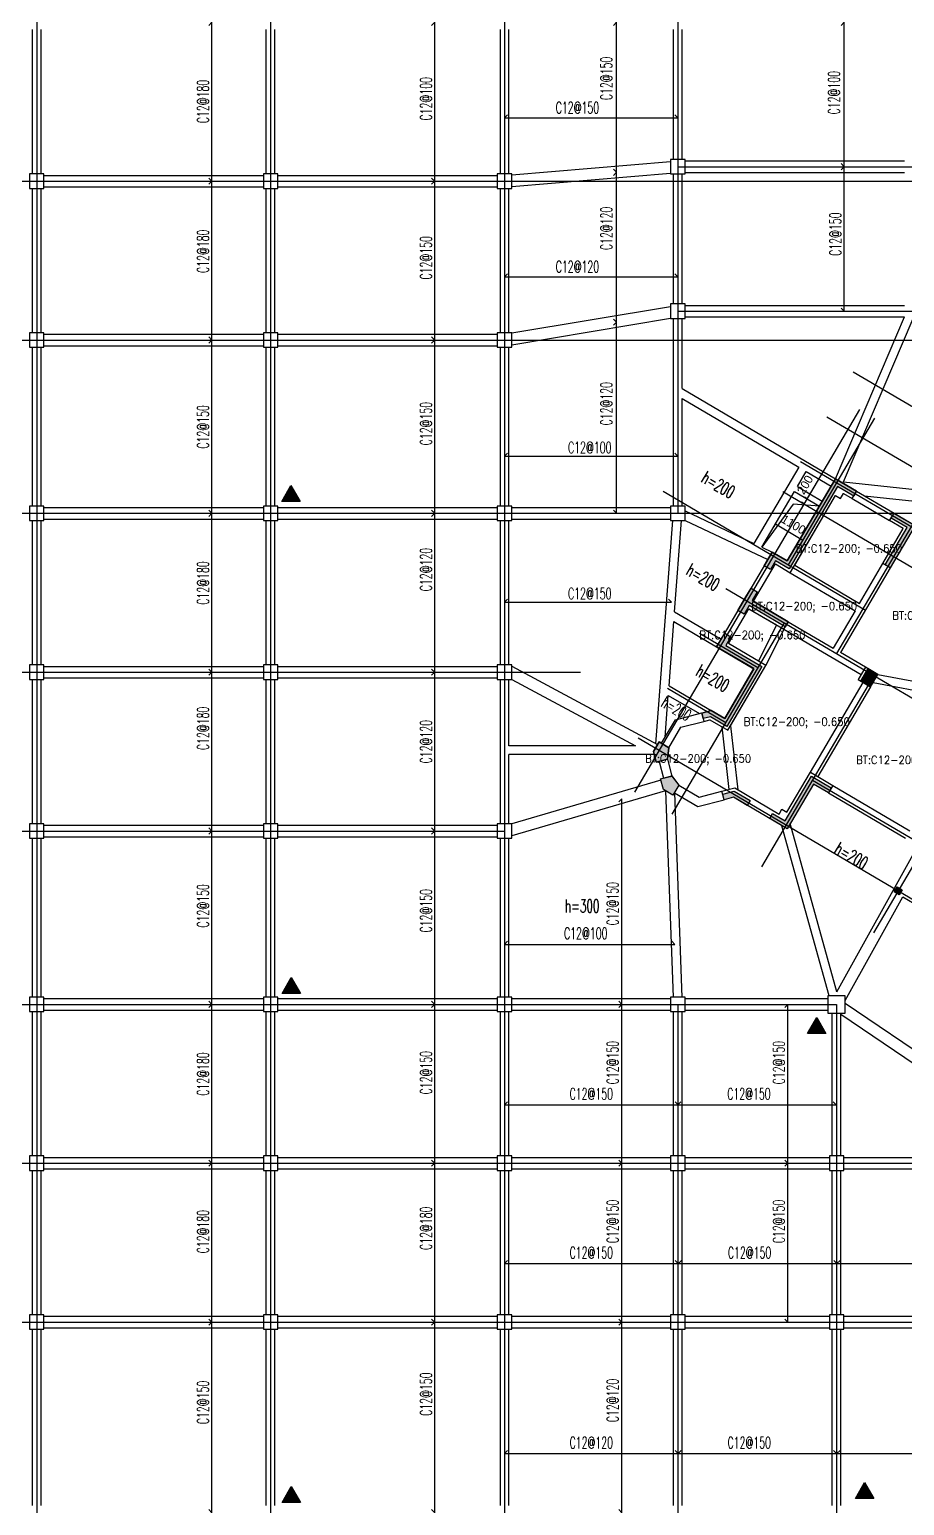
# Model space of a CAD drawing. Header units: millimetres. Extents: x 129427 to 386235, y 419441 to 703525.
# Drawn here: x 264896 to 295196, y 594645 to 645745 of the extents above; entities that cross this region are included whole.
import ezdxf
from ezdxf.enums import TextEntityAlignment as Align

# ---------------------------------------------------------------- set-up
doc = ezdxf.new("R2010")
doc.units = ezdxf.units.MM
doc.header["$LTSCALE"] = 100
for name, color, linetype in [('B-DIM', 1, 'Continuous'), ('B-dote', 253, 'Continuous'), ('B-开洞', 7, 'Continuous'), ('B-板厚', 2, 'Continuous'), ('B-正筋文字', 7, 'Continuous'), ('B-正筋钢筋', 6, 'Continuous'), ('B-沉降观测点', 5, 'Continuous'), ('COLU', 7, 'Continuous'), ('colu-1层', 6, 'Continuous'), ('colu-主楼', 7, 'Continuous'), ('GZ', 7, 'Continuous'), ('h填实-1层', 254, 'Continuous'), ('h填实-GZ', 254, 'Continuous'), ('h斜线-1层', 7, 'Continuous'), ('h斜线-柱', 7, 'Continuous'), ('wall-主楼', 2, 'Continuous'), ('梁', 4, 'Continuous'), ('梁虚线', 4, 'Continuous')]:
    doc.layers.add(name, color=color, linetype=linetype)
doc.layers.add('floor6', color=1, linetype='Continuous', lineweight=0)
doc.styles.get("Standard").update_dxf_attribs({"font": 'standard'})
doc.styles.add('汉字', font='汉字')
doc.dimstyles.get("Standard").update_dxf_attribs({"dimtxt": 300, "dimasz": 100, "dimexe": 100, "dimexo": 250, "dimgap": 100, "dimtad": 0, "dimtoh": 1, "dimdec": 0, "dimdsep": 46, "dimcen": 0.09, "dimclrt": 7, "dimadec": 0, "dimazin": 0, "dimtfac": 1, "dimtdec": 4, "dimtofl": 0, "dimtmove": 0, "dimatfit": 3, "dimfxl": 4, "dimfxlon": 1, "dimtolj": 1, "dimtzin": 0, "dimarcsym": 0})

# ---------------------------------------------------------------- blocks, each defined once
blk = doc.blocks.new('*D116')
at = {"layer": 'B-DIM', "color": 0, "linetype": 'ByBlock', "lineweight": -2}
for p, q in [((290706, 628592), (290675, 628539)), ((290726, 628626), (291674, 628068)), ((291655, 628035), (291624, 627982))]:
    blk.add_line(p, q, dxfattribs=at)
for points in [[(290726, 628626), (290821, 628589), (290804, 628561)], [(291674, 628068), (291580, 628104), (291596, 628133)]]:
    blk.add_solid(points, dxfattribs=at)
at = {"layer": 'B-DIM', "color": 7, "linetype": 'Continuous', "lineweight": -2, "insert": (291352, 628605), "char_height": 300, "width": 685, "attachment_point": 5, "rotation": 329.5454, "style": '汉字'}
blk.add_mtext('1100', dxfattribs=at)
blk = doc.blocks.new('*D651')
at = {"layer": 'B-DIM', "color": 0, "linetype": 'ByBlock', "lineweight": -2}
for p, q in [((291920, 629671), (291616, 629153)), ((291721, 629324), (291631, 629376)), ((291823, 629496), (291733, 629549))]:
    blk.add_line(p, q, dxfattribs=at)
for points in [[(291819, 629498), (291855, 629593), (291884, 629576)], [(291718, 629326), (291681, 629231), (291653, 629248)]]:
    blk.add_solid(points, dxfattribs=at)
at = {"layer": 'B-DIM', "color": 7, "linetype": 'Continuous', "lineweight": -2, "insert": (291755, 629981), "char_height": 300, "width": 566.67, "attachment_point": 5, "rotation": 59.5454, "style": '汉字'}
blk.add_mtext('200', dxfattribs=at)
blk = doc.blocks.new('A$C7FDE0673')
at = {"layer": 'B-沉降观测点'}
blk.add_hatch(color=256, dxfattribs=at).paths.add_polyline_path([(318, 551), (0, 0), (636, 0)], flags=0)
blk.add_lwpolyline([(0, 0), (318, 551), (636, 0)], close=True, dxfattribs=at)

msp = doc.modelspace()

# ---------------------------------------------------------------- hatches: boundary and pattern name
at = {"layer": 'h填实-1层'}
for points in [[(293438.6, 629590), (292878.2, 629919.4), (291205.6, 627074.7), (290731.5, 627353.5), (290554.1, 627051.7), (290338.6, 627178.5), (290617.4, 627652.6), (291134.6, 627348.5), (292807.2, 630193.2), (293539.9, 629762.4)], [(294833, 629002.1), (295565.7, 628571.3), (294704, 627105.8), (294531.6, 627207.2), (295291.9, 628500.2), (294731.6, 628829.7)], [(289705, 626101), (289882.4, 626402.6), (290097.9, 626275.9), (289920.5, 625974.3), (291170.5, 625239.3), (291069.1, 625066.9), (289819.2, 625801.8), (289641.7, 625500.1), (289426.2, 625626.8)], [(288970.1, 624851), (289185.6, 624724.3), (289008.2, 624422.6), (290258.1, 623687.7), (289041.7, 621618.8), (288474, 621952.6), (288223.7, 621887.6), (288173.4, 622081.2), (288503.9, 622167), (288970.6, 621892.6), (289984.3, 623616.6), (288691.3, 624376.9)], [(293929, 623617.4), (293675.5, 623186.4), (294020.4, 622983.6), (294273.8, 623414.6)], [(294020.4, 622983.6), (294273.8, 623414.6), (293929, 623617.4), (293675.5, 623186.4)], [(286696.7, 621082.3), (287041.5, 620879.6), (286986.1, 620482.9), (286598.9, 620382.5), (286502.9, 620752.7)], [(287137.5, 619901.9), (287378.8, 619582.2), (287176.1, 619237.4), (286846.4, 619431.3), (286750.3, 619801.5)], [(292560.8, 619317.6), (292043.6, 619621.7), (291131.3, 618070), (290527.9, 618424.8), (290629.2, 618597.2), (291060.2, 618343.8), (291972.6, 619895.5), (292662.2, 619490)], [(289301.4, 619378), (289853.8, 619053.2), (289752.9, 618880.5), (289271.5, 619163.6), (288951.9, 619080.7), (288901.7, 619274.3)]]:
    msp.add_hatch(color=256, dxfattribs=at).paths.add_polyline_path(points, flags=0)
at = {"layer": 'h填实-GZ'}
msp.add_hatch(color=256, dxfattribs=at).paths.add_polyline_path([(294939.4, 616063), (295111.8, 615961.6), (295010.4, 615789.2), (294838, 615890.6)], flags=0)
at = {"layer": 'h斜线-1层'}
h = msp.add_hatch(dxfattribs=at)
h.set_pattern_fill('ANSI31', color=256, scale=40, angle=-30.45463, style=0)
h.set_pattern_definition([])
h.paths.add_polyline_path([(290724.3, 627241.7), (291241.6, 626937.6), (292812.8, 629609.9), (292985.2, 629508.5), (293086.6, 629680.9), (293388.3, 629503.5), (293439, 629589.7), (292878.2, 629919.4), (291205.6, 627074.7), (290731.5, 627353.5), (290554.1, 627051.7), (290339, 627178.2), (289882.8, 626402.4), (290097.9, 626275.9), (289920.5, 625974.3), (289964, 625948.7)], flags=0)
h = msp.add_hatch(dxfattribs=at)
h.set_pattern_fill('ANSI31', color=256, scale=40, angle=-30.45463, style=0)
h.set_pattern_definition([])
h.paths.add_polyline_path([(295291.9, 628500.2), (294732, 628829.4), (294681.3, 628743.3), (295155.5, 628464.5), (294445.9, 627257.6), (294531.6, 627207.2)], flags=0)
h = msp.add_hatch(dxfattribs=at)
h.set_pattern_fill('ANSI31', color=256, scale=40, angle=-30.45463, style=0)
h.set_pattern_definition([])
h.paths.add_polyline_path([(289812, 625690.1), (291018.8, 624980.5), (291069.5, 625066.7), (289819.2, 625801.8), (289641.7, 625500.1), (289426.6, 625626.6), (288970.5, 624850.7), (289185.6, 624724.3), (289008.2, 624422.6), (290258.1, 623687.7), (289041.7, 621618.8), (288474, 621952.6), (288223.6, 621887.6), (288248.8, 621791), (288458.9, 621845.5), (289077.6, 621481.7), (290395.4, 623722.9), (289102.4, 624483.2)], flags=0)
h = msp.add_hatch(dxfattribs=at)
h.set_pattern_fill('ANSI31', color=256, scale=40, angle=-30.45463, style=0)
h.set_pattern_definition([])
h.paths.add_polyline_path([(293929, 623617.4), (293843.2, 623667.8), (293589.8, 623236.8), (293675.5, 623186.4)], flags=0)
h = msp.add_hatch(dxfattribs=at)
h.set_pattern_fill('ANSI31', color=256, scale=40, angle=-30.45463, style=0)
h.set_pattern_definition([])
h.paths.add_polyline_path([(291972.6, 619895.5), (292662.6, 619489.7), (292713.3, 619576), (291937.5, 620032.1), (291126.5, 618652.9), (290954.1, 618754.3), (290852.7, 618581.8), (289316.4, 619485.2), (288876.5, 619371.1), (288901.7, 619274.3), (289301.4, 619378), (289853.8, 619053.2), (289752.9, 618880.5), (290527.9, 618424.9), (290629.2, 618597.2), (291060.2, 618343.8)], flags=0)
at = {"layer": 'h斜线-柱'}
h = msp.add_hatch(dxfattribs=at)
h.set_pattern_fill('ANSI31', color=256, scale=40, style=0)
h.set_pattern_definition([])
h.paths.add_polyline_path([(287096.5, 640744.7), (287596.5, 640744.7), (287596.5, 641244.7), (287096.5, 641244.7)], flags=0)
h = msp.add_hatch(dxfattribs=at)
h.set_pattern_fill('ANSI31', color=256, scale=40, style=0)
h.set_pattern_definition([])
h.paths.add_polyline_path([(264896.5, 640244.7), (265396.5, 640244.7), (265396.5, 640744.7), (264896.5, 640744.7)], flags=0)
h = msp.add_hatch(dxfattribs=at)
h.set_pattern_fill('ANSI31', color=256, scale=40, style=0)
h.set_pattern_definition([])
h.paths.add_polyline_path([(272996.5, 640244.7), (273496.5, 640244.7), (273496.5, 640744.7), (272996.5, 640744.7)], flags=0)
h = msp.add_hatch(dxfattribs=at)
h.set_pattern_fill('ANSI31', color=256, scale=40, style=0)
h.set_pattern_definition([])
h.paths.add_polyline_path([(281096.5, 640244.7), (281596.5, 640244.7), (281596.5, 640744.7), (281096.5, 640744.7)], flags=0)
h = msp.add_hatch(dxfattribs=at)
h.set_pattern_fill('ANSI31', color=256, scale=40, style=0)
h.set_pattern_definition([])
h.paths.add_polyline_path([(287096.5, 635744.7), (287596.5, 635744.7), (287596.5, 636244.7), (287096.5, 636244.7)], flags=0)
h = msp.add_hatch(dxfattribs=at)
h.set_pattern_fill('ANSI31', color=256, scale=40, style=0)
h.set_pattern_definition([])
h.paths.add_polyline_path([(264896.5, 634744.7), (265396.5, 634744.7), (265396.5, 635244.7), (264896.5, 635244.7)], flags=0)
h = msp.add_hatch(dxfattribs=at)
h.set_pattern_fill('ANSI31', color=256, scale=40, style=0)
h.set_pattern_definition([])
h.paths.add_polyline_path([(272996.5, 634744.7), (273496.5, 634744.7), (273496.5, 635244.7), (272996.5, 635244.7)], flags=0)
h = msp.add_hatch(dxfattribs=at)
h.set_pattern_fill('ANSI31', color=256, scale=40, style=0)
h.set_pattern_definition([])
h.paths.add_polyline_path([(281096.5, 634744.7), (281596.5, 634744.7), (281596.5, 635244.7), (281096.5, 635244.7)], flags=0)
h = msp.add_hatch(dxfattribs=at)
h.set_pattern_fill('ANSI31', color=256, scale=40, style=0)
h.set_pattern_definition([])
h.paths.add_polyline_path([(264896.5, 628744.7), (265396.5, 628744.7), (265396.5, 629244.7), (264896.5, 629244.7)], flags=0)
h = msp.add_hatch(dxfattribs=at)
h.set_pattern_fill('ANSI31', color=256, scale=40, style=0)
h.set_pattern_definition([])
h.paths.add_polyline_path([(272996.5, 628744.7), (273496.5, 628744.7), (273496.5, 629244.7), (272996.5, 629244.7)], flags=0)
h = msp.add_hatch(dxfattribs=at)
h.set_pattern_fill('ANSI31', color=256, scale=40, style=0)
h.set_pattern_definition([])
h.paths.add_polyline_path([(281096.5, 628744.7), (281596.5, 628744.7), (281596.5, 629244.7), (281096.5, 629244.7)], flags=0)
h = msp.add_hatch(dxfattribs=at)
h.set_pattern_fill('ANSI31', color=256, scale=40, style=0)
h.set_pattern_definition([])
h.paths.add_polyline_path([(287096.5, 628744.7), (287596.5, 628744.7), (287596.5, 629244.7), (287096.5, 629244.7)], flags=0)
h = msp.add_hatch(dxfattribs=at)
h.set_pattern_fill('ANSI31', color=256, scale=40, style=0)
h.set_pattern_definition([])
h.paths.add_polyline_path([(264896.5, 623244.7), (265396.5, 623244.7), (265396.5, 623744.7), (264896.5, 623744.7)], flags=0)
h = msp.add_hatch(dxfattribs=at)
h.set_pattern_fill('ANSI31', color=256, scale=40, style=0)
h.set_pattern_definition([])
h.paths.add_polyline_path([(272996.5, 623244.7), (273496.5, 623244.7), (273496.5, 623744.7), (272996.5, 623744.7)], flags=0)
h = msp.add_hatch(dxfattribs=at)
h.set_pattern_fill('ANSI31', color=256, scale=40, style=0)
h.set_pattern_definition([])
h.paths.add_polyline_path([(281096.5, 623244.7), (281596.5, 623244.7), (281596.5, 623744.7), (281096.5, 623744.7)], flags=0)
h = msp.add_hatch(dxfattribs=at)
h.set_pattern_fill('ANSI31', color=256, scale=40, style=0)
h.set_pattern_definition([])
h.paths.add_polyline_path([(264896.5, 617744.7), (265396.5, 617744.7), (265396.5, 618244.7), (264896.5, 618244.7)], flags=0)
h = msp.add_hatch(dxfattribs=at)
h.set_pattern_fill('ANSI31', color=256, scale=40, style=0)
h.set_pattern_definition([])
h.paths.add_polyline_path([(272996.5, 617744.7), (273496.5, 617744.7), (273496.5, 618244.7), (272996.5, 618244.7)], flags=0)
h = msp.add_hatch(dxfattribs=at)
h.set_pattern_fill('ANSI31', color=256, scale=40, style=0)
h.set_pattern_definition([])
h.paths.add_polyline_path([(281096.5, 617744.7), (281596.5, 617744.7), (281596.5, 618244.7), (281096.5, 618244.7)], flags=0)
h = msp.add_hatch(dxfattribs=at)
h.set_pattern_fill('ANSI31', color=256, scale=40, style=0)
h.set_pattern_definition([])
h.paths.add_polyline_path([(264896.5, 611744.7), (265396.5, 611744.7), (265396.5, 612244.7), (264896.5, 612244.7)], flags=0)
h = msp.add_hatch(dxfattribs=at)
h.set_pattern_fill('ANSI31', color=256, scale=40, style=0)
h.set_pattern_definition([])
h.paths.add_polyline_path([(272996.5, 611744.7), (273496.5, 611744.7), (273496.5, 612244.7), (272996.5, 612244.7)], flags=0)
h = msp.add_hatch(dxfattribs=at)
h.set_pattern_fill('ANSI31', color=256, scale=40, style=0)
h.set_pattern_definition([])
h.paths.add_polyline_path([(281096.5, 611744.7), (281596.5, 611744.7), (281596.5, 612244.7), (281096.5, 612244.7)], flags=0)
h = msp.add_hatch(dxfattribs=at)
h.set_pattern_fill('ANSI31', color=256, scale=40, style=0)
h.set_pattern_definition([])
h.paths.add_polyline_path([(287096.5, 611744.7), (287596.5, 611744.7), (287596.5, 612244.7), (287096.5, 612244.7)], flags=0)
h = msp.add_hatch(dxfattribs=at)
h.set_pattern_fill('ANSI31', color=256, scale=40, style=0)
h.set_pattern_definition([])
h.paths.add_polyline_path([(292546.5, 611694.7), (293146.5, 611694.7), (293146.5, 612294.7), (292546.5, 612294.7)], flags=0)
h = msp.add_hatch(dxfattribs=at)
h.set_pattern_fill('ANSI31', color=256, scale=40, style=0)
h.set_pattern_definition([])
h.paths.add_polyline_path([(264896.5, 606244.7), (265396.5, 606244.7), (265396.5, 606744.7), (264896.5, 606744.7)], flags=0)
h = msp.add_hatch(dxfattribs=at)
h.set_pattern_fill('ANSI31', color=256, scale=40, style=0)
h.set_pattern_definition([])
h.paths.add_polyline_path([(272996.5, 606244.7), (273496.5, 606244.7), (273496.5, 606744.7), (272996.5, 606744.7)], flags=0)
h = msp.add_hatch(dxfattribs=at)
h.set_pattern_fill('ANSI31', color=256, scale=40, style=0)
h.set_pattern_definition([])
h.paths.add_polyline_path([(281096.5, 606244.7), (281596.5, 606244.7), (281596.5, 606744.7), (281096.5, 606744.7)], flags=0)
h = msp.add_hatch(dxfattribs=at)
h.set_pattern_fill('ANSI31', color=256, scale=40, style=0)
h.set_pattern_definition([])
h.paths.add_polyline_path([(287096.5, 606244.7), (287596.5, 606244.7), (287596.5, 606744.7), (287096.5, 606744.7)], flags=0)
h = msp.add_hatch(dxfattribs=at)
h.set_pattern_fill('ANSI31', color=256, scale=40, style=0)
h.set_pattern_definition([])
h.paths.add_polyline_path([(292596.5, 606244.7), (293096.5, 606244.7), (293096.5, 606744.7), (292596.5, 606744.7)], flags=0)
h = msp.add_hatch(dxfattribs=at)
h.set_pattern_fill('ANSI31', color=256, scale=40, style=0)
h.set_pattern_definition([])
h.paths.add_polyline_path([(264896.5, 600744.7), (265396.5, 600744.7), (265396.5, 601244.7), (264896.5, 601244.7)], flags=0)
h = msp.add_hatch(dxfattribs=at)
h.set_pattern_fill('ANSI31', color=256, scale=40, style=0)
h.set_pattern_definition([])
h.paths.add_polyline_path([(272996.5, 600744.7), (273496.5, 600744.7), (273496.5, 601244.7), (272996.5, 601244.7)], flags=0)
h = msp.add_hatch(dxfattribs=at)
h.set_pattern_fill('ANSI31', color=256, scale=40, style=0)
h.set_pattern_definition([])
h.paths.add_polyline_path([(281096.5, 600744.7), (281596.5, 600744.7), (281596.5, 601244.7), (281096.5, 601244.7)], flags=0)
h = msp.add_hatch(dxfattribs=at)
h.set_pattern_fill('ANSI31', color=256, scale=40, style=0)
h.set_pattern_definition([])
h.paths.add_polyline_path([(287096.5, 600744.7), (287596.5, 600744.7), (287596.5, 601244.7), (287096.5, 601244.7)], flags=0)
h = msp.add_hatch(dxfattribs=at)
h.set_pattern_fill('ANSI31', color=256, scale=40, style=0)
h.set_pattern_definition([])
h.paths.add_polyline_path([(292596.5, 600744.7), (293096.5, 600744.7), (293096.5, 601244.7), (292596.5, 601244.7)], flags=0)

# ---------------------------------------------------------------- linework, layer by layer
at = {"layer": 'B-dote'}
for p, q in [((265146.5, 656086), (265146.5, 522996)), ((273246.5, 656086), (273246.5, 532994.7)), ((281346.5, 656086), (281346.5, 538994.7)), ((287346.5, 656086), (287346.5, 628994.7)), ((287346.5, 640994.7), (308257.9, 640994.7)), ((247969.5, 640494.7), (366607.1, 640494.7)), ((287346.5, 635994.7), (308257.9, 635994.7)), ((236131.7, 634994.7), (366607.1, 634994.7)), ((293422.1, 633891.9), (338325.4, 607489.6)), ((293636.9, 632589.8), (285843.8, 619335.8)), ((294154.1, 632285.7), (291170.5, 627211.4)), ((292509.8, 632340.2), (307375.6, 623599.4)), ((291597.4, 630788.5), (341289.3, 601570.8)), ((296866.9, 630980.6), (292844.3, 624139.2)), ((286841, 629757), (293842.8, 625640.2)), ((290989.2, 629754.1), (305855, 621013.3)), ((236131.7, 628994.7), (366607.1, 628994.7)), ((289012.5, 626392.2), (332670.1, 600722.4)), ((291034, 625203.6), (287136.9, 618575.5)), ((288100.1, 624840.5), (290121.7, 623651.9)), ((236131.7, 623494.7), (283978.2, 623494.7)), ((286985.2, 622944.2), (289006.7, 621755.6)), ((294137.3, 623378.9), (290240.2, 616750.8)), ((298776.7, 622391.1), (294119.3, 614470)), ((285971.3, 621220), (330874.7, 594817.8)), ((292008.5, 619758.4), (305456.2, 611851.4)), ((219790.7, 617994.7), (281346.5, 617994.7)), ((234846.5, 611994.7), (292846.5, 611994.7)), ((287346.5, 611994.7), (287346.5, 572194.7)), ((292846.5, 611994.7), (292846.5, 583594.7)), ((234846.5, 606494.7), (301196.5, 606494.7)), ((240846.5, 600994.7), (301196.5, 600994.7))]:
    msp.add_line(p, q, dxfattribs=at)
at = {"layer": 'B-开洞'}
msp.add_lwpolyline([(292250.1, 629244.7), (291341.6, 629308.7), (290254.5, 627823.8)], dxfattribs=at)
at = {"layer": 'B-正筋钢筋'}
for points in [[(271101.1, 640600.8), (271207.1, 640494.7), (271207.1, 645994.7), (271101, 645888.7)], [(278821.2, 640600.8), (278927.2, 640494.7), (278927.2, 645994.7), (278821.2, 645888.7)], [(285115.2, 640908.6), (285221.3, 640802.5), (285221.3, 645994.7), (285115.2, 645888.7)], [(292998.5, 641100.8), (293104.6, 640994.7), (293104.6, 645994.7), (292998.5, 645888.7)], [(281452.6, 642793.4), (281346.5, 642687.4), (287346.5, 642687.4), (287240.4, 642793.4)], [(285115.2, 635716.4), (285221.3, 635610.3), (285221.3, 640802.5), (285115.2, 640696.4)], [(292998.5, 636100.8), (293104.6, 635994.7), (293104.6, 640994.7), (292998.5, 640888.7)], [(271101.1, 635100.8), (271207.1, 634994.7), (271207.1, 640494.7), (271101, 640388.7)], [(278821.2, 635100.8), (278927.2, 634994.7), (278927.2, 640494.7), (278821.2, 640388.7)], [(281452.6, 637284.8), (281346.5, 637178.7), (287346.5, 637178.7), (287240.4, 637284.8)], [(285115.2, 629100.8), (285221.3, 628994.7), (285221.3, 635610.3), (285115.2, 635504.2)], [(271101.1, 629100.8), (271207.1, 628994.7), (271207.1, 634994.7), (271101, 634888.7)], [(278821.2, 629100.8), (278927.2, 628994.7), (278927.2, 634994.7), (278821.2, 634888.7)], [(281452.5, 631077.1), (281346.5, 630971.1), (287346.5, 630971.1), (287240.4, 631077.2)], [(271101.1, 623600.8), (271207.1, 623494.7), (271207.1, 628994.7), (271101, 628888.7)], [(278821.2, 623600.8), (278927.2, 623494.7), (278927.2, 628994.7), (278821.2, 628888.7)], [(281452.5, 626022.2), (281346.5, 625916.1), (287129.5, 625916.1), (287023.4, 626022.2)], [(271101.1, 618100.8), (271207.1, 617994.7), (271207.1, 623494.7), (271101, 623388.7)], [(278821.2, 618100.8), (278927.2, 617994.7), (278927.2, 623494.7), (278821.2, 623388.7)], [(285299.6, 612100.8), (285405.7, 611994.7), (285405.6, 619107.3), (285299.6, 619001.3)], [(271101.1, 612100.8), (271207.1, 611994.7), (271207.1, 617994.7), (271101, 617888.7)], [(278821.2, 612100.8), (278927.2, 611994.7), (278927.2, 617994.7), (278821.2, 617888.7)], [(281452.6, 614177.2), (281346.5, 614071.1), (287244.9, 614071.1), (287138.8, 614177.2)], [(271101.1, 606600.8), (271207.1, 606494.7), (271207.1, 611994.7), (271101, 611888.7)], [(278821.2, 606600.8), (278927.2, 606494.7), (278927.2, 611994.7), (278821.2, 611888.7)], [(285299.6, 606600.8), (285405.7, 606494.7), (285405.6, 611994.7), (285299.6, 611888.7)], [(291053.8, 606600.8), (291159.8, 606494.7), (291159.8, 611994.7), (291053.7, 611888.7)], [(281452.6, 608620.9), (281346.5, 608514.8), (287357.5, 608514.8), (287251.5, 608620.9)], [(287452.6, 608620.9), (287346.5, 608514.8), (292835.4, 608514.8), (292729.4, 608620.9)], [(271101.1, 601100.8), (271207.1, 600994.7), (271207.1, 606494.7), (271101, 606388.7)], [(278821.2, 601100.8), (278927.2, 600994.7), (278927.2, 606494.7), (278821.2, 606388.7)], [(285299.6, 601100.8), (285405.7, 600994.7), (285405.6, 606494.7), (285299.6, 606388.7)], [(291053.8, 601100.8), (291159.8, 600994.7), (291159.8, 606494.7), (291053.7, 606388.7)], [(281452.6, 603124.1), (281346.5, 603018), (287357.5, 603018), (287251.5, 603124.1)], [(287474.7, 603124.1), (287368.6, 603018), (292857.5, 603018), (292751.5, 603124.1)], [(292963.6, 603124.1), (292857.5, 603018), (300946.5, 603018), (300840.4, 603124.1)], [(271101.1, 594500.8), (271207.1, 594394.7), (271207.1, 600994.7), (271101, 600888.7)], [(278821.2, 594500.8), (278927.2, 594394.7), (278927.2, 600994.7), (278821.2, 600888.7)], [(285299.6, 594500.8), (285405.7, 594394.7), (285405.6, 600994.7), (285299.6, 600888.7)], [(281452.6, 596547.2), (281346.5, 596441.2), (287357.5, 596441.2), (287251.5, 596547.2)], [(287463.6, 596547.2), (287357.5, 596441.2), (292846.5, 596441.2), (292740.4, 596547.2)], [(292963.6, 596547.2), (292857.5, 596441.2), (300946.5, 596441.2), (300840.4, 596547.2)]]:
    msp.add_lwpolyline(points, dxfattribs=at)
at = {"layer": 'COLU'}
for points in [[(287096.5, 640744.7), (287596.5, 640744.7), (287596.5, 641244.7), (287096.5, 641244.7)], [(264896.5, 640244.7), (265396.5, 640244.7), (265396.5, 640744.7), (264896.5, 640744.7)], [(272996.5, 640244.7), (273496.5, 640244.7), (273496.5, 640744.7), (272996.5, 640744.7)], [(281096.5, 640244.7), (281596.5, 640244.7), (281596.5, 640744.7), (281096.5, 640744.7)], [(287096.5, 635744.7), (287596.5, 635744.7), (287596.5, 636244.7), (287096.5, 636244.7)], [(264896.5, 634744.7), (265396.5, 634744.7), (265396.5, 635244.7), (264896.5, 635244.7)], [(272996.5, 634744.7), (273496.5, 634744.7), (273496.5, 635244.7), (272996.5, 635244.7)], [(281096.5, 634744.7), (281596.5, 634744.7), (281596.5, 635244.7), (281096.5, 635244.7)], [(264896.5, 628744.7), (265396.5, 628744.7), (265396.5, 629244.7), (264896.5, 629244.7)], [(272996.5, 628744.7), (273496.5, 628744.7), (273496.5, 629244.7), (272996.5, 629244.7)], [(281096.5, 628744.7), (281596.5, 628744.7), (281596.5, 629244.7), (281096.5, 629244.7)], [(287096.5, 628744.7), (287596.5, 628744.7), (287596.5, 629244.7), (287096.5, 629244.7)], [(264896.5, 623244.7), (265396.5, 623244.7), (265396.5, 623744.7), (264896.5, 623744.7)], [(272996.5, 623244.7), (273496.5, 623244.7), (273496.5, 623744.7), (272996.5, 623744.7)], [(281096.5, 623244.7), (281596.5, 623244.7), (281596.5, 623744.7), (281096.5, 623744.7)], [(264896.5, 617744.7), (265396.5, 617744.7), (265396.5, 618244.7), (264896.5, 618244.7)], [(272996.5, 617744.7), (273496.5, 617744.7), (273496.5, 618244.7), (272996.5, 618244.7)], [(281096.5, 617744.7), (281596.5, 617744.7), (281596.5, 618244.7), (281096.5, 618244.7)], [(264896.5, 611744.7), (265396.5, 611744.7), (265396.5, 612244.7), (264896.5, 612244.7)], [(272996.5, 611744.7), (273496.5, 611744.7), (273496.5, 612244.7), (272996.5, 612244.7)], [(281096.5, 611744.7), (281596.5, 611744.7), (281596.5, 612244.7), (281096.5, 612244.7)], [(287096.5, 611744.7), (287596.5, 611744.7), (287596.5, 612244.7), (287096.5, 612244.7)], [(292546.5, 611694.7), (293146.5, 611694.7), (293146.5, 612294.7), (292546.5, 612294.7)], [(264896.5, 606244.7), (265396.5, 606244.7), (265396.5, 606744.7), (264896.5, 606744.7)], [(272996.5, 606244.7), (273496.5, 606244.7), (273496.5, 606744.7), (272996.5, 606744.7)], [(281096.5, 606244.7), (281596.5, 606244.7), (281596.5, 606744.7), (281096.5, 606744.7)], [(287096.5, 606244.7), (287596.5, 606244.7), (287596.5, 606744.7), (287096.5, 606744.7)], [(292596.5, 606244.7), (293096.5, 606244.7), (293096.5, 606744.7), (292596.5, 606744.7)], [(264896.5, 600744.7), (265396.5, 600744.7), (265396.5, 601244.7), (264896.5, 601244.7)], [(272996.5, 600744.7), (273496.5, 600744.7), (273496.5, 601244.7), (272996.5, 601244.7)], [(281096.5, 600744.7), (281596.5, 600744.7), (281596.5, 601244.7), (281096.5, 601244.7)], [(287096.5, 600744.7), (287596.5, 600744.7), (287596.5, 601244.7), (287096.5, 601244.7)], [(292596.5, 600744.7), (293096.5, 600744.7), (293096.5, 601244.7), (292596.5, 601244.7)]]:
    msp.add_lwpolyline(points, close=True, dxfattribs=at)
at = {"layer": 'colu-1层'}
for points in [[(293438.6, 629590), (292878.2, 629919.4), (291205.6, 627074.7), (290731.5, 627353.5), (290554.1, 627051.7), (290338.6, 627178.5), (290617.4, 627652.6), (291134.6, 627348.5), (292807.2, 630193.2), (293539.9, 629762.4)], [(294833, 629002.1), (295565.7, 628571.3), (294704, 627105.8), (294531.6, 627207.2), (295291.9, 628500.2), (294731.6, 628829.7)], [(289705, 626101), (289882.4, 626402.6), (290097.9, 626275.9), (289920.5, 625974.3), (291170.5, 625239.3), (291069.1, 625066.9), (289819.2, 625801.8), (289641.7, 625500.1), (289426.2, 625626.8)], [(288970.1, 624851), (289185.6, 624724.3), (289008.2, 624422.6), (290258.1, 623687.7), (289041.7, 621618.8), (288474, 621952.6), (288223.7, 621887.6), (288173.4, 622081.2), (288503.9, 622167), (288970.6, 621892.6), (289984.3, 623616.6), (288691.3, 624376.9)], [(294020.4, 622983.6), (294273.8, 623414.6), (293929, 623617.4), (293675.5, 623186.4)], [(292560.8, 619317.6), (292043.6, 619621.7), (291131.3, 618070), (290527.9, 618424.8), (290629.2, 618597.2), (291060.2, 618343.8), (291972.6, 619895.5), (292662.2, 619490)], [(289301.4, 619378), (289853.8, 619053.2), (289752.9, 618880.5), (289271.5, 619163.6), (288951.9, 619080.7), (288901.7, 619274.3)]]:
    msp.add_lwpolyline(points, close=True, dxfattribs=at)
for points in [[(293929, 623617.4), (293675.5, 623186.4), (294020.4, 622983.6), (294273.8, 623414.6), (293929, 623617.4)], [(286696.7, 621082.3), (287041.5, 620879.6), (286986.1, 620482.9), (286598.9, 620382.5), (286502.9, 620752.7), (286696.7, 621082.3)], [(287137.5, 619901.9), (287378.8, 619582.2), (287176.1, 619237.4), (286846.4, 619431.3), (286750.3, 619801.5), (287137.5, 619901.9)]]:
    msp.add_lwpolyline(points, dxfattribs=at)
at = {"layer": 'colu-主楼'}
for points in [[(294020.8, 622983.4), (294274.2, 623414.4), (293843.2, 623667.8), (293589.8, 623236.8)], [(286598.9, 620382.5), (286986.1, 620482.9), (287041.5, 620879.6), (286696.7, 621082.3), (286502.9, 620752.7)], [(286750.1, 619799.8), (287137.3, 619900.2), (287378.6, 619580.5), (287175.9, 619235.7), (286846.2, 619429.6)]]:
    msp.add_lwpolyline(points, close=True, dxfattribs=at)
at = {"layer": 'floor6'}
for p, q in [((292812.8, 629609.9), (291393.6, 627196.2)), ((292985.2, 629508.5), (292812.8, 629609.9)), ((293086.6, 629680.9), (292985.2, 629508.5)), ((293388.3, 629503.5), (293086.6, 629680.9)), ((294681.3, 628743.2), (293388.3, 629503.5)), ((293388.3, 629503.5), (293388.3, 629503.5)), ((295155.5, 628464.5), (294681.3, 628743.3)), ((294681.3, 628743.3), (294681.3, 628743.2)), ((294445.9, 627257.7), (295155.5, 628464.5)), ((295414.1, 628312.4), (294704.5, 627105.6)), ((290724.3, 627241.7), (289964.1, 625948.7)), ((291241.6, 626937.6), (290724.3, 627241.7)), ((291393.6, 627196.2), (293634.9, 625878.4)), ((294704.5, 627105.6), (292981.2, 624174.7)), ((293634.9, 625878.4), (294445.9, 627257.7)), ((294445.9, 627257.7), (294445.9, 627257.7)), ((293482.8, 625619.8), (291241.6, 626937.6)), ((289812, 625690.1), (289102.4, 624483.2)), ((290759.6, 625132.9), (289812, 625690.1)), ((289964.1, 625948.7), (291170.9, 625239.1)), ((292722.5, 624326.7), (293482.8, 625619.8)), ((290136.2, 623875.4), (290759.6, 625132.9)), ((291018.8, 624980.5), (290395.4, 623722.9)), ((293691.1, 623409.2), (291018.8, 624980.5)), ((291170.9, 625239.1), (292722.5, 624326.7)), ((289102.4, 624483.2), (290136.2, 623875.4)), ((292981.2, 624174.7), (293843.2, 623667.8)), ((290395.4, 623722.9), (289170.6, 621639.8)), ((293843.2, 623667.8), (294274.2, 623414.4)), ((291937.5, 620032.1), (293762.2, 623135.4)), ((294020.8, 622983.4), (292196.1, 619880.1)), ((293589.8, 623236.8), (293691.1, 623409.2)), ((293762.2, 623135.4), (293589.8, 623236.8)), ((294111.5, 623137.7), (294020.8, 622983.4)), ((298391.4, 622327.6), (294111.5, 623137.7)), ((294274.2, 623414.4), (298554.1, 622604.4)), ((287456.7, 621585.7), (287041.5, 620879.6)), ((288248.6, 621791.2), (287456.7, 621585.7)), ((288248.8, 621791), (288248.6, 621791.2)), ((288458.9, 621845.5), (288248.8, 621791)), ((288872.9, 621602), (288458.9, 621845.5)), ((289117.4, 619433.6), (288872.9, 621602)), ((289170.6, 621639.8), (289420.4, 619424)), ((287041.5, 620879.6), (286986, 620482.2)), ((286986, 620482.2), (287136.9, 619900.8)), ((287136.9, 619900.8), (287378.6, 619580.5)), ((291126.5, 618652.9), (291937.5, 620032.1)), ((292196.1, 619880.1), (292713.3, 619576)), ((287378.6, 619580.5), (288084.7, 619165.3)), ((288084.7, 619165.3), (288876.6, 619370.8)), ((288876.5, 619371.1), (289117.4, 619433.6)), ((288876.6, 619370.8), (288876.5, 619371.1)), ((289420.4, 619424), (290852.7, 618581.8)), ((292713.3, 619576), (295385.6, 618004.7)), ((290852.7, 618581.8), (290954.1, 618754.3)), ((290954.1, 618754.3), (291126.5, 618652.9))]:
    msp.add_line(p, q, dxfattribs=at)
at = {"layer": 'GZ'}
msp.add_lwpolyline([(294939.4, 616063), (295111.8, 615961.6), (295010.4, 615789.2), (294838, 615890.6)], close=True, dxfattribs=at)
at = {"layer": 'wall-主楼'}
for points in [[(290395.4, 623722.9), (289102.4, 624483.2), (289812, 625690.1), (291018.8, 624980.5), (291170.9, 625239.1), (289964.1, 625948.7), (290724.3, 627241.7), (291241.6, 626937.6), (292812.8, 629609.9), (292985.2, 629508.5), (293086.6, 629680.9), (293388.3, 629503.5), (293540.4, 629762.2), (292807.6, 630193), (291135, 627348.3), (290617.8, 627652.4), (288691.7, 624376.7), (289984.8, 623616.4), (288971.1, 621892.3), (288503.8, 622167.1), (288173.3, 622081.3), (288248.8, 621791), (288458.9, 621845.5), (289077.6, 621481.7)], [(294445.9, 627257.6), (295155.5, 628464.5), (294681.3, 628743.3), (294833.4, 629001.9), (295566.1, 628571), (294704.5, 627105.6)], [(290954.1, 618754.3), (291126.5, 618652.9), (291937.5, 620032.1), (292713.3, 619576), (292561.3, 619317.4), (292044, 619621.5), (291131.7, 618069.8), (289271.5, 619163.6), (288951.9, 619080.7), (288876.5, 619371.1), (289316.4, 619485.2), (290852.7, 618581.8)]]:
    msp.add_lwpolyline(points, close=True, dxfattribs=at)
at = {"layer": '梁'}
for p, q in [((290254.5, 627823.8), (291388.1, 629751.6)), ((291388.1, 629751.6), (292250.1, 629244.7)), ((293540.4, 629762.2), (294833.4, 629001.9)), ((287261.1, 621844.9), (288173.3, 622081.6)), ((286782.9, 621031.7), (287261.1, 621844.9)), ((286695.5, 620407.5), (286846.6, 619824.8)), ((287226.5, 619321.9), (288039.8, 618843.7)), ((288039.8, 618843.7), (288952, 619080.4)), ((292561.2, 619317.3), (295233.5, 617746.1))]:
    msp.add_line(p, q, dxfattribs=at)
at = {"layer": '梁虚线'}
for p, q in [((264996.5, 640744.7), (264996.5, 645744.7)), ((265296.5, 640744.7), (265296.5, 645744.7)), ((273096.5, 640744.7), (273096.5, 645744.7)), ((273396.5, 640744.7), (273396.5, 645744.7)), ((281196.5, 645744.7), (281196.5, 640744.7)), ((281496.5, 640744.7), (281496.5, 645744.7)), ((287196.5, 641244.7), (287196.5, 645744.7)), ((287496.5, 641244.7), (287496.5, 645744.7)), ((281596.5, 640716.2), (287096.5, 641174.6)), ((287596.5, 641194.7), (295196.5, 641194.7)), ((287596.5, 640794.7), (295196.5, 640794.7)), ((265396.5, 640694.7), (272996.5, 640694.7)), ((265396.5, 640294.7), (272996.5, 640294.7)), ((273496.5, 640694.7), (281096.5, 640694.7)), ((273496.5, 640294.7), (281096.5, 640294.7)), ((281596.5, 640314.8), (287096.5, 640773.2)), ((287196.5, 636244.7), (287196.5, 640744.7)), ((287496.5, 636244.7), (287496.5, 640744.7)), ((264996.5, 635244.7), (264996.5, 640244.7)), ((265296.5, 635244.7), (265296.5, 640244.7)), ((273096.5, 635244.7), (273096.5, 640244.7)), ((273396.5, 635244.7), (273396.5, 640244.7)), ((281196.5, 640244.7), (281196.5, 635244.7)), ((281496.5, 635244.7), (281496.5, 640244.7)), ((281596.5, 635239.1), (287096.5, 636155.8)), ((281596.5, 634833.6), (287096.5, 635750.3)), ((287196.5, 629244.7), (287196.5, 635744.7)), ((287496.5, 633315.8), (287496.5, 635744.7)), ((287596.5, 636194.7), (295196.5, 636194.7)), ((287596.5, 635794.7), (295196.5, 635794.7)), ((292807.6, 630193), (295195, 635794.7)), ((293087, 630083.2), (295500, 635745)), ((265396.5, 635194.7), (272996.5, 635194.7)), ((273496.5, 635194.7), (281096.5, 635194.7)), ((264996.5, 629244.7), (264996.5, 634744.7)), ((265296.5, 629244.7), (265296.5, 634744.7)), ((265396.5, 634794.7), (272996.5, 634794.7)), ((273096.5, 629244.7), (273096.5, 634744.7)), ((273396.5, 629244.7), (273396.5, 634744.7)), ((273496.5, 634794.7), (281096.5, 634794.7)), ((281196.5, 634744.7), (281196.5, 629244.7)), ((281496.5, 629244.7), (281496.5, 634744.7)), ((287496.5, 633315.8), (292807.2, 630193.2)), ((287496.5, 629244.7), (287496.5, 632967.8)), ((287496.5, 632967.8), (291534.9, 630593.3)), ((291534.9, 630593.3), (289982, 627952.2)), ((291489.4, 629924), (291793.5, 630441.2)), ((291793.5, 630441.2), (292655.2, 629934.6)), ((293087, 630083.2), (300996.4, 629227)), ((291360.6, 629704.9), (291388, 629751.6)), ((291489.4, 629924), (292351.5, 629417.2)), ((293812, 629602.4), (300996.5, 628824.7)), ((265396.5, 629194.7), (272996.5, 629194.7)), ((273496.5, 629194.7), (281096.5, 629194.7)), ((281596.5, 629194.7), (287096.5, 629194.7)), ((287597.7, 629075.8), (289982, 627952.2)), ((293388.3, 629503.5), (294681.3, 628743.2)), ((264996.5, 623744.7), (264996.5, 628744.7)), ((265296.5, 623744.7), (265296.5, 628744.7)), ((265396.5, 628794.7), (272996.5, 628794.7)), ((273096.5, 623744.7), (273096.5, 628744.7)), ((273396.5, 623744.7), (273396.5, 628744.7)), ((273496.5, 628794.7), (281096.5, 628794.7)), ((281196.5, 628744.7), (281196.5, 623744.7)), ((281496.5, 623744.7), (281496.5, 628744.7)), ((281596.5, 628794.7), (287096.5, 628794.7)), ((286588.8, 621013.7), (287177, 628744.7)), ((287237.1, 625580), (287477.9, 628744.7)), ((287596.5, 628744.7), (290465.2, 627392.9)), ((290254.5, 627823.8), (290617.9, 627652.6)), ((291393.6, 627196.2), (293634.9, 625878.4)), ((294704.5, 627105.6), (292981.2, 624174.7)), ((293634.9, 625878.4), (294445.9, 627257.7)), ((291241.6, 626937.6), (293482.8, 625619.8)), ((287237.1, 625580), (288843.8, 624635.3)), ((293482.8, 625619.8), (292722.5, 624326.7)), ((287042.8, 623026.1), (287211.8, 625246.9)), ((287211.8, 625246.9), (288691.7, 624376.7)), ((290759.5, 625132.9), (290136.2, 623875.3)), ((291018.8, 624980.5), (290395.4, 623722.9)), ((291018.8, 624980.5), (293691.1, 623409.2)), ((291170.9, 625239.1), (292722.5, 624326.7)), ((293843.2, 623667.8), (292981.2, 624174.7)), ((265396.5, 623694.7), (272996.5, 623694.7)), ((273496.5, 623694.7), (281096.5, 623694.7)), ((281596.5, 623698.8), (286641.2, 620987.9)), ((264996.5, 618244.7), (264996.5, 623244.7)), ((265296.5, 618244.7), (265296.5, 623244.7)), ((265396.5, 623294.7), (272996.5, 623294.7)), ((273096.5, 618244.7), (273096.5, 623244.7)), ((273396.5, 618244.7), (273396.5, 623244.7)), ((273496.5, 623294.7), (281096.5, 623294.7)), ((281196.5, 623244.7), (281196.5, 618244.7)), ((281496.5, 620941.7), (281496.5, 623244.7)), ((281596.5, 623244.7), (285882.2, 620941.7)), ((287042.8, 623026.1), (288503.5, 622167.3)), ((291937.5, 620032.1), (293762.2, 623135.4)), ((294020.8, 622983.4), (292196.1, 619880.1)), ((294111.5, 623137.7), (298391.4, 622327.6)), ((294274.2, 623414.4), (298554.1, 622604.4)), ((286907.1, 621242.9), (287017.4, 622693)), ((287017.4, 622693), (288092.8, 622060.7)), ((287041.5, 620879.6), (287456.7, 621585.7)), ((287456.7, 621585.7), (288248.6, 621791.2)), ((288872.9, 621602), (289117.5, 619433.3)), ((289170.6, 621639.8), (289420.4, 619424)), ((285882.2, 620941.7), (281496.5, 620941.7)), ((281496.5, 618244.7), (281496.5, 620641.7)), ((286531.7, 620641.7), (281496.5, 620641.7)), ((286985.8, 620482.8), (287137, 619900.1)), ((286762.2, 619753.2), (281596.2, 618245.8)), ((286924.1, 619383.8), (281596.5, 617829.2)), ((286924.1, 619383.8), (287185.6, 612244.7)), ((287378.6, 619580.5), (288084.7, 619165.3)), ((288084.7, 619165.3), (288876.6, 619370.8)), ((292713.3, 619576), (295385.6, 618004.7)), ((287226.5, 619321.9), (287485.8, 612244.7)), ((265396.5, 618194.7), (272996.5, 618194.7)), ((273496.5, 618194.7), (281096.5, 618194.7)), ((292582.6, 612294.7), (290948.5, 618177.6)), ((292857.3, 612426.6), (291239.5, 618251)), ((264996.5, 612244.7), (264996.5, 617744.7)), ((265296.5, 612244.7), (265296.5, 617744.7)), ((265396.5, 617794.7), (272996.5, 617794.7)), ((273096.5, 612244.7), (273096.5, 617744.7)), ((273396.5, 612244.7), (273396.5, 617744.7)), ((273496.5, 617794.7), (281096.5, 617794.7)), ((281196.5, 617744.7), (281196.5, 612244.7)), ((281496.5, 612244.7), (281496.5, 617744.7)), ((292857.3, 612426.6), (295665.4, 617489.2)), ((293146.5, 612123.3), (295138.2, 615714.1)), ((295138.2, 615714.1), (301212.1, 612142.7)), ((265396.5, 612194.7), (272996.5, 612194.7)), ((273496.5, 612194.7), (281096.5, 612194.7)), ((281596.5, 612194.7), (287096.5, 612194.7)), ((287596.5, 612194.7), (292546.5, 612194.7)), ((264996.5, 606744.7), (264996.5, 611744.7)), ((265296.5, 606744.7), (265296.5, 611744.7)), ((265396.5, 611794.7), (272996.5, 611794.7)), ((273096.5, 606744.7), (273096.5, 611744.7)), ((273396.5, 606744.7), (273396.5, 611744.7)), ((273496.5, 611794.7), (281096.5, 611794.7)), ((281196.5, 611744.7), (281196.5, 606744.7)), ((281496.5, 606744.7), (281496.5, 611744.7)), ((281596.5, 611794.7), (287096.5, 611794.7)), ((287196.5, 606744.7), (287196.5, 611744.7)), ((287496.5, 606744.7), (287496.5, 611744.7)), ((287596.5, 611794.7), (292546.5, 611794.7)), ((292696.5, 606744.7), (292696.5, 611694.7)), ((293146.5, 612032.7), (300775.4, 606852.7)), ((292996.5, 611651.1), (300295.9, 606694.7)), ((292996.5, 606744.7), (292996.5, 611651.1)), ((265396.5, 606694.7), (272996.5, 606694.7)), ((273496.5, 606694.7), (281096.5, 606694.7)), ((281596.5, 606694.7), (287096.5, 606694.7)), ((287596.5, 606694.7), (292596.5, 606694.7)), ((293096.5, 606694.7), (300295.9, 606694.7)), ((264996.5, 601244.7), (264996.5, 606244.7)), ((265296.5, 601244.7), (265296.5, 606244.7)), ((265396.5, 606294.7), (272996.5, 606294.7)), ((273096.5, 601244.7), (273096.5, 606244.7)), ((273396.5, 601244.7), (273396.5, 606244.7)), ((273496.5, 606294.7), (281096.5, 606294.7)), ((281196.5, 606244.7), (281196.5, 601244.7)), ((281496.5, 601244.7), (281496.5, 606244.7)), ((281596.5, 606294.7), (287096.5, 606294.7)), ((287196.5, 601244.7), (287196.5, 606244.7)), ((287496.5, 601244.7), (287496.5, 606244.7)), ((287596.5, 606294.7), (292596.5, 606294.7)), ((292696.5, 601244.7), (292696.5, 606244.7)), ((292996.5, 601244.7), (292996.5, 606244.7)), ((293096.5, 606294.7), (300646.5, 606294.7)), ((265396.5, 601194.7), (272996.5, 601194.7)), ((273496.5, 601194.7), (281096.5, 601194.7)), ((281596.5, 601194.7), (287096.5, 601194.7)), ((287596.5, 601194.7), (292596.5, 601194.7)), ((293096.5, 601194.7), (300696.5, 601194.7)), ((264996.5, 594644.7), (264996.5, 600744.7)), ((265296.5, 594644.7), (265296.5, 600744.7)), ((265396.5, 600794.7), (272996.5, 600794.7)), ((273096.5, 594644.7), (273096.5, 600744.7)), ((273396.5, 594644.7), (273396.5, 600744.7)), ((273496.5, 600794.7), (281096.5, 600794.7)), ((281196.5, 600744.7), (281196.5, 594644.7)), ((281496.5, 594644.7), (281496.5, 600744.7)), ((281596.5, 600794.7), (287096.5, 600794.7)), ((287196.5, 594644.7), (287196.5, 600744.7)), ((287496.5, 594644.7), (287496.5, 600744.7)), ((287596.5, 600794.7), (292596.5, 600794.7)), ((292696.5, 594644.7), (292696.5, 600744.7)), ((292996.5, 594644.7), (292996.5, 600744.7)), ((293096.5, 600794.7), (300696.5, 600794.7))]:
    msp.add_line(p, q, dxfattribs=at)

# ---------------------------------------------------------------- block references
at = {"layer": 'B-沉降观测点'}
for p in [(273632.8, 629402.2), (273644.7, 612370.4), (291838.9, 610989.4), (293494.5, 594884.8), (273644.2, 594746.1)]:
    msp.add_blockref('A$C7FDE0673', p, dxfattribs=at)

# ---------------------------------------------------------------- texts
at = {"layer": 'B-板厚', "width": 0.65}
for s, height, rotation, p in [('h=200', 450, 329.54537, (288120.8, 630092.7)), ('h=200', 450, 329.54537, (287591.8, 626887.6)), ('h=200', 450, 329.54537, (287926.8, 623392.1)), ('h=200', 400, 329.54537, (286736.1, 622325.4)), ('h=200', 450, 329.54537, (292726.3, 617248.2)), ('h=300', 450, 360, (283438.3, 615178.1))]:
    msp.add_text(s, height=height, rotation=rotation, dxfattribs=at).set_placement(p)
at = {"layer": 'B-正筋文字', "width": 0.65}
for s, rotation, p in [('C12@150', 90, (285068.4, 643299.6)), ('C12@180', 90, (271105.5, 642501.5)), ('C12@100', 90, (278825.6, 642595)), ('C12@100', 90, (292951.8, 642805.6)), ('C12@150', 360, (283119.9, 642840.2)), ('C12@120', 90, (285068.4, 638107.4)), ('C12@150', 90, (293003, 637907.9)), ('C12@180', 90, (271105.5, 637314.4)), ('C12@150', 90, (278825.6, 637089)), ('C12@120', 360, (283119.9, 637331.5)), ('C12@120', 90, (285068.4, 632037.2)), ('C12@150', 90, (271105.5, 631235.1)), ('C12@150', 90, (278825.6, 631347.6)), ('C12@100', 360, (283546.8, 631072.7)), ('C12@120', 90, (278825.6, 626297.2)), ('C12@180', 90, (271105.5, 625830.3)), ('C12@150', 360, (283546.8, 626017.7)), ('C12@180', 90, (271105.5, 620797.2)), ('C12@120', 90, (278825.6, 620336.3)), ('C12@150', 90, (271105.5, 614652.7)), ('C12@150', 90, (278825.6, 614482.1)), ('C12@150', 90, (285289.3, 614725.8)), ('C12@100', 360, (283408.3, 614251.5)), ('C12@150', 90, (285289.3, 609225.8)), ('C12@150', 90, (291043.5, 609225.8)), ('C12@180', 90, (271105.5, 608831.1)), ('C12@150', 90, (278825.6, 608876.4)), ('C12@150', 360, (283599.6, 608695.1)), ('C12@150', 360, (289059.2, 608695.1)), ('C12@150', 90, (285289.3, 603725.8)), ('C12@150', 90, (291043.5, 603725.8)), ('C12@180', 90, (271105.5, 603373)), ('C12@180', 90, (278825.6, 603489.9)), ('C12@150', 360, (283599.6, 603198.3)), ('C12@150', 360, (289081.3, 603198.3)), ('C12@150', 90, (271105.5, 597459.6)), ('C12@150', 90, (278825.6, 597747.2)), ('C12@120', 90, (285289.3, 597528.5)), ('C12@120', 360, (283599.6, 596621.5)), ('C12@150', 360, (289070.3, 596621.5))]:
    msp.add_text(s, height=400, rotation=rotation, dxfattribs=at).set_placement(p)
at = {"layer": 'floor6'}
for p in [(293274.5, 627779.7), (291723.4, 625784.2), (296611.3, 625458.4), (289931, 624782.7), (291466.4, 621781.2), (288051.7, 620505.4), (295358.4, 620457.1)]:
    msp.add_text('BT:C12-200; -0.650', height=280, dxfattribs=at).set_placement(p, align=Align.MIDDLE_CENTER)

# ---------------------------------------------------------------- dimensions: what is measured, and where the dimension line sits
at = {"layer": 'B-DIM'}
for p1, p2, distance, picture, middle in [((292078.7, 629345.5), (291977.3, 629173.1), -301.2, '*D651', (291509.8, 629564)), ((290833.1, 628807.9), (291781.4, 628250.3), -211.5, '*D116', (291352.1, 628605.4))]:
    dim = msp.add_aligned_dim(p1=p1, p2=p2, distance=distance, dimstyle='Standard', dxfattribs=at)
    dim.commit()
    dim.dimension.update_dxf_attribs({"geometry": picture, "text_midpoint": middle})

doc.saveas('drawing.dxf')
